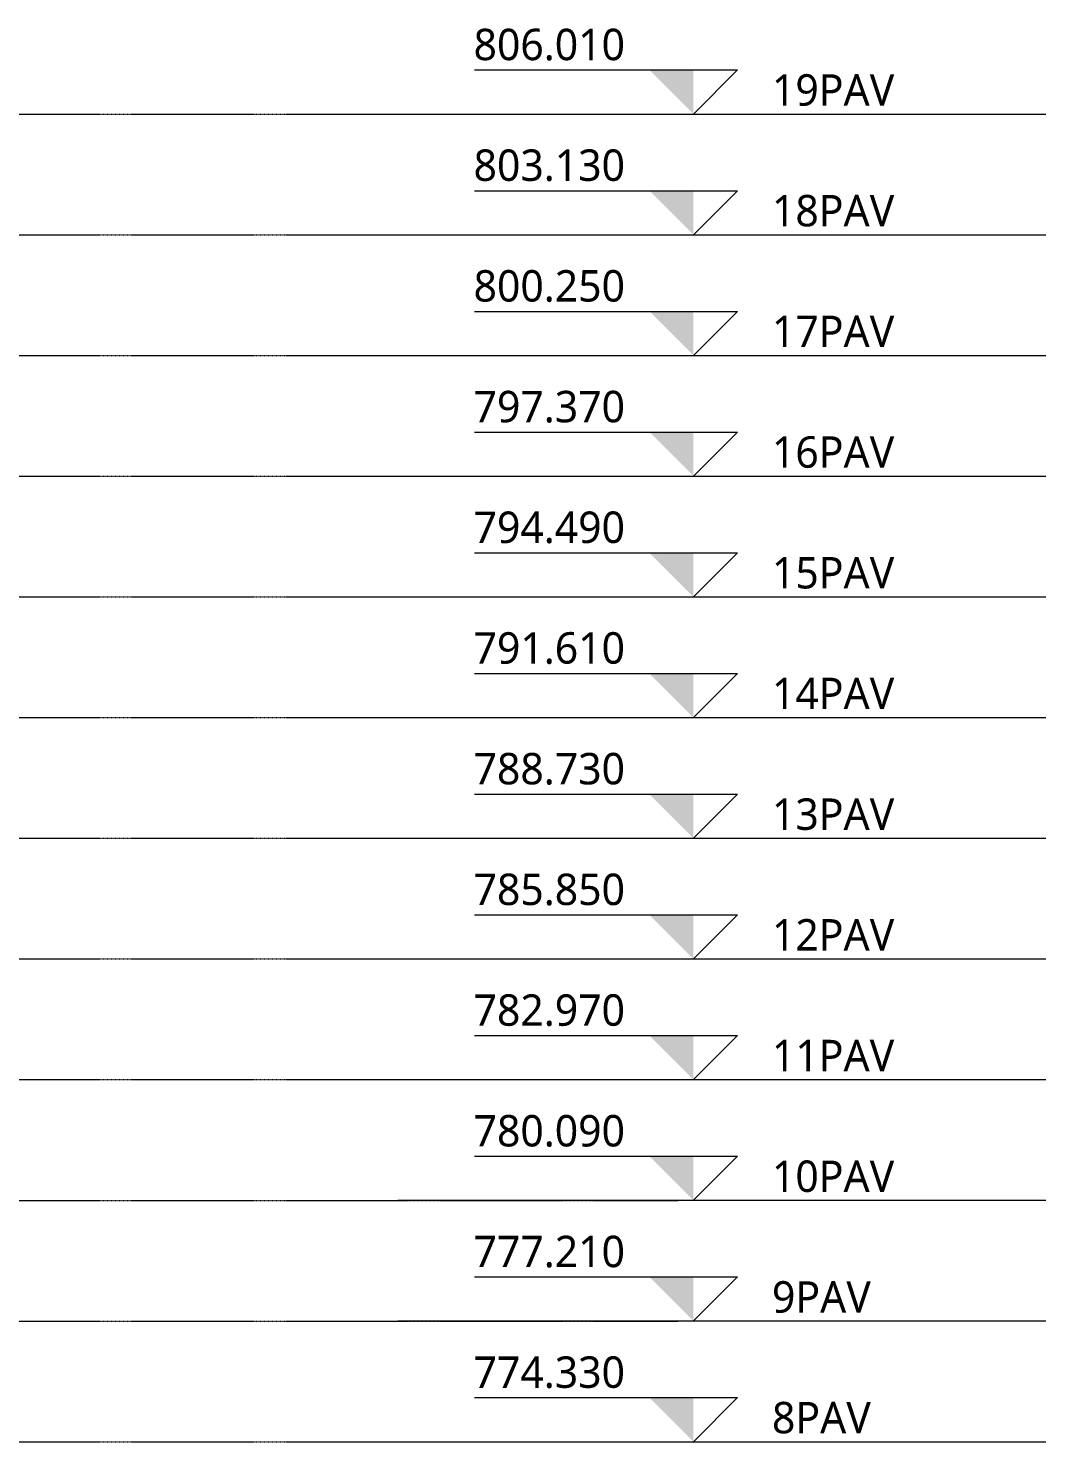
# Model space of a CAD drawing. Header units: centimetres. Extents: x -1095 to 23421, y -520 to 84300.
# Drawn here: x 15098 to 17527, y 77433 to 80806 of the extents above; entities that cross this region are included whole.
import ezdxf

# ---------------------------------------------------------------- set-up
doc = ezdxf.new("R2010")
doc.units = ezdxf.units.CM
doc.linetypes.add('Centro', pattern=[3.175, 0.635, -0.47625, 1.5875, -0.47625])
doc.layers.add('A-FLOR-LEVL', color=7, linetype='Continuous', lineweight=9)
doc.styles.add('Gadugi_7', font='gadugi.ttf', dxfattribs={"height": 75})

# ---------------------------------------------------------------- blocks, each defined once
blk = doc.blocks.new('Nível - NÍVEL - CORTE ESQUEMÁTICO-903305-CT501 - CORTE ESQ_ ATC')
at = {"layer": 'A-FLOR-LEVL'}
blk.add_hatch(color=256, dxfattribs=at).paths.add_polyline_path([(2311.4, 76962.2), (2311.4, 76857.1), (2206.3, 76962.2)], flags=0)
for p, q in [((1788.5, 76962.2), (2416.4, 76962.2)), ((2311.4, 76857.1), (2416.4, 76962.2)), ((1605.9, 76857.1), (3152.1, 76857.1))]:
    blk.add_line(p, q, dxfattribs=at)

msp = doc.modelspace()

# ---------------------------------------------------------------- linework, layer by layer
at = {"layer": 'A-FLOR-LEVL', "linetype": 'Centro'}
for p, q in [((12850.49, 80601), (16649.08, 80601)), ((12850.49, 80313), (16649.08, 80313)), ((12850.49, 80025), (16649.08, 80025)), ((12850.49, 79737), (16649.08, 79737)), ((12850.49, 79449), (16649.08, 79449)), ((12850.49, 79161), (16649.08, 79161)), ((12850.49, 78873), (16649.08, 78873)), ((12850.49, 78585), (16649.08, 78585)), ((12850.49, 78297), (16649.08, 78297)), ((12850.49, 78009), (16649.08, 78009)), ((12850.49, 77721), (16649.08, 77721)), ((12850.49, 77433), (16649.08, 77433))]:
    msp.add_line(p, q, dxfattribs=at)

# ---------------------------------------------------------------- block references
at = {"layer": 'A-FLOR-LEVL'}
for p in [(14374.49, 3744), (14374.49, 3456), (14374.49, 3168), (14374.49, 2880), (14374.49, 2592), (14374.49, 2304), (14374.49, 2016), (14374.49, 1728), (14374.49, 1440), (14374.49, 1152), (14374.49, 864), (14374.49, 576)]:
    msp.add_blockref('Nível - NÍVEL - CORTE ESQUEMÁTICO-903305-CT501 - CORTE ESQ_ ATC', p, dxfattribs=at)

# ---------------------------------------------------------------- texts
at = {"layer": 'A-FLOR-LEVL', "char_height": 75, "attachment_point": 1, "style": 'Gadugi_7'}
for s, insert, width in [('806.010', (16161.13, 80804.57), 436.9197), ('19PAV', (16873.24, 80696.05), 372.7847), ('803.130', (16161.13, 80516.57), 436.9197), ('18PAV', (16873.24, 80408.05), 372.7847), ('800.250', (16161.13, 80228.57), 436.9197), ('17PAV', (16873.24, 80120.05), 372.7847), ('797.370', (16161.13, 79940.57), 436.9197), ('16PAV', (16873.24, 79832.05), 372.7847), ('794.490', (16161.13, 79652.57), 436.9197), ('15PAV', (16873.24, 79544.05), 372.7847), ('791.610', (16161.13, 79364.57), 436.9197), ('14PAV', (16873.24, 79256.05), 372.7847), ('788.730', (16161.13, 79076.57), 436.9197), ('13PAV', (16873.24, 78968.05), 372.7847), ('785.850', (16161.13, 78788.57), 436.9197), ('12PAV', (16873.24, 78680.05), 372.7847), ('782.970', (16161.13, 78500.57), 436.9197), ('11PAV', (16873.24, 78392.05), 372.7847), ('780.090', (16161.13, 78212.57), 436.9197), ('10PAV', (16873.24, 78104.05), 372.7847), ('777.210', (16161.13, 77924.57), 436.9197), ('9PAV', (16873.24, 77816.05), 304.6412), ('774.330', (16161.13, 77636.57), 436.9197), ('8PAV', (16873.24, 77528.05), 304.6412)]:
    msp.add_mtext(s, dxfattribs=dict(at, insert=insert, width=width))

doc.saveas('drawing.dxf')
